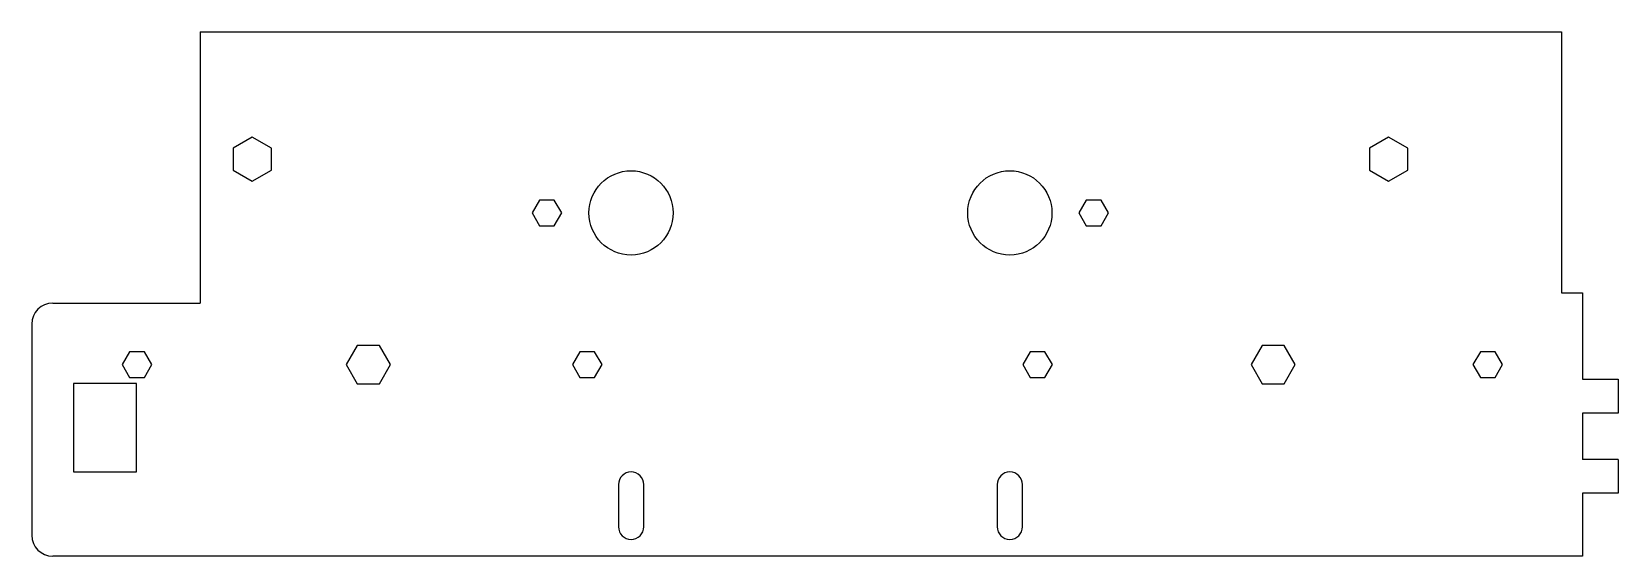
# Model space of a CAD drawing. Header units: millimetres. Extents: x 0 to 377, y 0 to 124.
import ezdxf

# ---------------------------------------------------------------- set-up
doc = ezdxf.new("R2010")
doc.units = ezdxf.units.MM

msp = doc.modelspace()

# ---------------------------------------------------------------- linework, layer by layer
at = {"color": 7, "linetype": 'Continuous', "lineweight": 25}
for p, q in [((40, 124.5), (40, 60.1)), ((40, 124.5), (363.5, 124.5)), ((363.5, 124.5), (363.5, 62.5)), ((52.42, 99.5), (47.87, 96.88)), ((56.97, 96.88), (52.42, 99.5)), ((322.42, 99.5), (317.87, 96.88)), ((326.97, 96.88), (322.42, 99.5)), ((47.87, 96.88), (47.87, 91.62)), ((56.97, 91.62), (56.97, 96.88)), ((317.87, 96.88), (317.87, 91.62)), ((326.97, 91.62), (326.97, 96.88)), ((47.87, 91.62), (52.42, 89)), ((52.42, 89), (56.97, 91.62)), ((317.87, 91.62), (322.42, 89)), ((322.42, 89), (326.97, 91.62)), ((120.66, 84.55), (118.9, 81.5)), ((124.18, 84.55), (120.66, 84.55)), ((125.94, 81.5), (124.18, 84.55)), ((250.57, 84.55), (248.81, 81.5)), ((254.09, 84.55), (250.57, 84.55)), ((255.85, 81.5), (254.09, 84.55)), ((118.9, 81.5), (120.66, 78.45)), ((124.18, 78.45), (125.94, 81.5)), ((248.81, 81.5), (250.57, 78.45)), ((254.09, 78.45), (255.85, 81.5)), ((120.66, 78.45), (124.18, 78.45)), ((250.57, 78.45), (254.09, 78.45)), ((363.5, 62.5), (368.5, 62.5)), ((368.5, 62.5), (368.5, 42)), ((5, 60.1), (40, 60.1)), ((0, 55.1), (0, 5)), ((77.37, 50.05), (74.75, 45.5)), ((82.63, 50.05), (77.37, 50.05)), ((85.25, 45.5), (82.63, 50.05)), ((292.37, 50.05), (289.75, 45.5)), ((297.63, 50.05), (292.37, 50.05)), ((300.25, 45.5), (297.63, 50.05)), ((23.24, 48.55), (21.48, 45.5)), ((21.48, 45.5), (23.24, 42.45)), ((26.76, 48.55), (23.24, 48.55)), ((28.52, 45.5), (26.76, 48.55)), ((26.76, 42.45), (28.52, 45.5)), ((74.75, 45.5), (77.37, 40.95)), ((82.63, 40.95), (85.25, 45.5)), ((130.24, 48.55), (128.48, 45.5)), ((128.48, 45.5), (130.24, 42.45)), ((133.76, 48.55), (130.24, 48.55)), ((135.52, 45.5), (133.76, 48.55)), ((133.76, 42.45), (135.52, 45.5)), ((237.24, 48.55), (235.48, 45.5)), ((235.48, 45.5), (237.24, 42.45)), ((240.76, 48.55), (237.24, 48.55)), ((242.52, 45.5), (240.76, 48.55)), ((240.76, 42.45), (242.52, 45.5)), ((289.75, 45.5), (292.37, 40.95)), ((297.63, 40.95), (300.25, 45.5)), ((344.24, 48.55), (342.48, 45.5)), ((342.48, 45.5), (344.24, 42.45)), ((347.76, 48.55), (344.24, 48.55)), ((349.52, 45.5), (347.76, 48.55)), ((347.76, 42.45), (349.52, 45.5)), ((23.24, 42.45), (26.76, 42.45)), ((130.24, 42.45), (133.76, 42.45)), ((237.24, 42.45), (240.76, 42.45)), ((344.24, 42.45), (347.76, 42.45)), ((368.5, 42), (377, 42)), ((377, 42), (377, 34)), ((24.9, 41), (9.9, 41)), ((9.9, 41), (9.9, 20)), ((24.9, 20), (24.9, 41)), ((77.37, 40.95), (82.63, 40.95)), ((292.37, 40.95), (297.63, 40.95)), ((377, 34), (368.5, 34)), ((368.5, 34), (368.5, 23)), ((377, 23), (368.5, 23)), ((377, 23), (377, 15)), ((9.9, 20), (24.9, 20)), ((139.42, 17), (139.42, 7)), ((145.42, 7), (145.42, 17)), ((229.42, 17), (229.42, 7)), ((235.42, 7), (235.42, 17)), ((377, 15), (368.5, 15)), ((368.5, 15), (368.5, 0)), ((368.5, 0), (5, 0))]:
    msp.add_line(p, q, dxfattribs=at)
for centre in [(142.42, 81.5), (232.42, 81.5)]:
    msp.add_circle(centre, 10, dxfattribs=at)
for centre, radius, start, end in [((5, 55.1), 5, 90, 180), ((142.42, 17), 3, 0, 180), ((232.42, 17), 3, 0, 180), ((5, 5), 5, 180, 270), ((142.42, 7), 3, 180, 0), ((232.42, 7), 3, 180, 0)]:
    msp.add_arc(centre, radius, start, end, dxfattribs=at)

doc.saveas('drawing.dxf')
